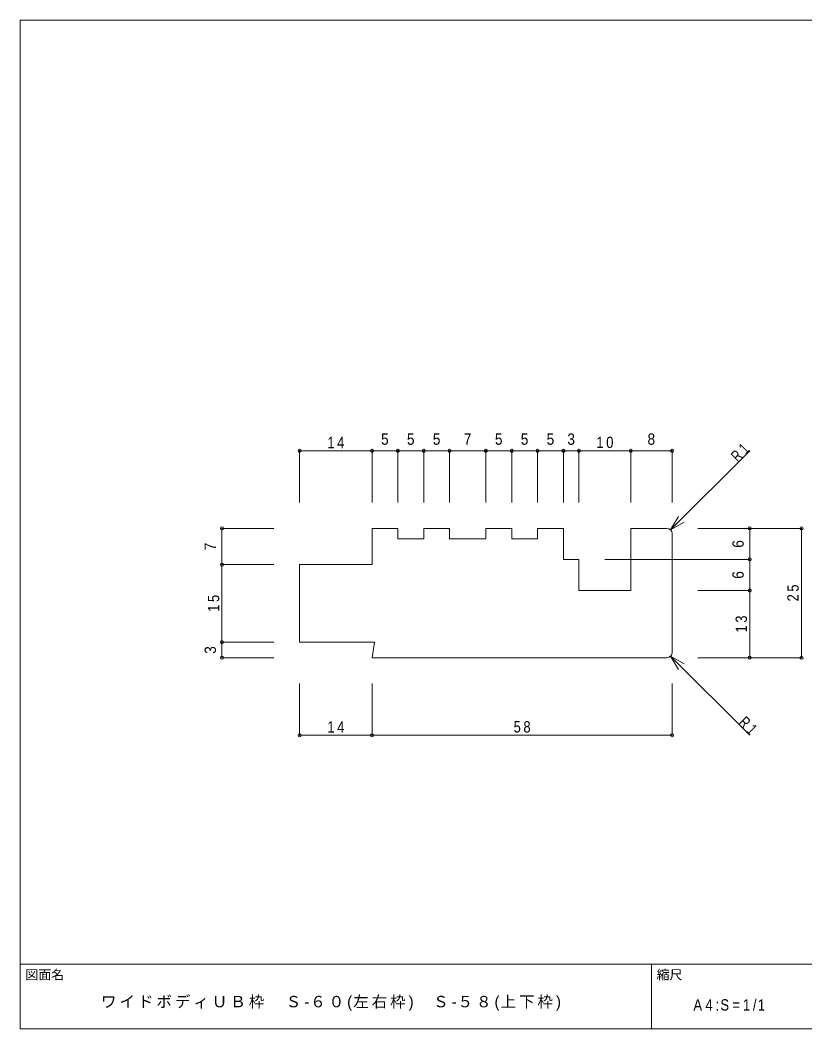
# Model space of a CAD drawing. Units: millimetres on the paper. Extents: x -141 to 141, y -98 to 98.
# Drawn here: x -141 to 10.7, y -97.5 to 97.5 of the extents above; entities that cross this region are included whole.
import ezdxf
from ezdxf.enums import TextEntityAlignment as Align

# ---------------------------------------------------------------- set-up
doc = ezdxf.new("R2010")
doc.units = ezdxf.units.MM
doc.header["$PDMODE"] = 32
doc.header["$PDSIZE"] = 0.6
for name, color, linetype, lineweight in [('0-0_ＫＢ製品', 2, 'Continuous', 9), ('0-3_寸法', 4, 'Continuous', 9), ('0-4_引出線字', 4, 'Continuous', 9), ('F-0_図面枠', 5, 'Continuous', 9), ('F-5_F-5ﾚｲﾔ', 7, 'Continuous', 9)]:
    doc.layers.add(name, color=color, linetype=linetype, lineweight=lineweight)
doc.styles.add('HGｺﾞｼｯｸM', font='')
doc.styles.get('HGｺﾞｼｯｸM').set_extended_font_data('HGｺﾞｼｯｸM')

msp = doc.modelspace()

# ---------------------------------------------------------------- linework, layer by layer
at = {"layer": '0-0_ＫＢ製品'}
for p, q in [((-68, -2.75), (-68, -0.75)), ((-58, -0.75), (-63, -0.75)), ((-63, -0.75), (-63, -2.75)), ((-58, -2.75), (-58, -0.75)), ((-46, -0.75), (-51, -0.75)), ((-46, -2.75), (-46, -0.75)), ((-16, -0.75), (-23, -0.75)), ((-15, -24.75), (-15, -1.75)), ((-63, -2.75), (-68, -2.75)), ((-87, -22.75), (-87, -7.75)), ((-87, -22.75), (-72.5, -22.75)), ((-73, -25.75), (-72.5, -22.75)), ((-16, -25.75), (-73, -25.75))]:
    msp.add_line(p, q, dxfattribs=at)
for points in [[(-68, -0.75), (-73, -0.75), (-73, -7.75), (-87, -7.75)], [(-51, -0.75), (-51, -2.75), (-58, -2.75)], [(-41, -0.75), (-41, -2.75), (-46, -2.75)], [(-23, -0.75), (-23, -12.75), (-33, -12.75), (-33, -6.75), (-36, -6.75), (-36, -0.75), (-41, -0.75)]]:
    msp.add_lwpolyline(points, dxfattribs=at)
for centre, start, end in [((-16, -1.75), 0, 90), ((-16, -24.75), 270, 0)]:
    msp.add_arc(centre, 1, start, end, dxfattribs=at)
at = {"layer": '0-3_寸法'}
for p, q in [((-73, 14.25), (-87, 14.25)), ((-87, 14.25), (-87, 4.25)), ((-68, 14.25), (-73, 14.25)), ((-73, 14.25), (-73, 4.25)), ((-63, 14.25), (-68, 14.25)), ((-68, 14.25), (-68, 4.25)), ((-58, 14.25), (-63, 14.25)), ((-63, 14.25), (-63, 4.25)), ((-51, 14.25), (-58, 14.25)), ((-58, 14.25), (-58, 4.25)), ((-46, 14.25), (-51, 14.25)), ((-51, 14.25), (-51, 4.25)), ((-41, 14.25), (-46, 14.25)), ((-46, 14.25), (-46, 4.25)), ((-36, 14.25), (-41, 14.25)), ((-41, 14.25), (-41, 4.25)), ((-33, 14.25), (-36, 14.25)), ((-36, 14.25), (-36, 4.25)), ((-23, 14.25), (-33, 14.25)), ((-33, 14.25), (-33, 4.25)), ((-15, 14.25), (-23, 14.25)), ((-23, 14.25), (-23, 4.25)), ((-15, 14.25), (-15, 4.25)), ((-102, -7.75), (-102, -0.75)), ((-102, -0.75), (-92, -0.75)), ((0, -0.75), (-10, -0.75)), ((0, -0.75), (0, -6.75)), ((10, -0.75), (0, -0.75)), ((10, -0.75), (10, -25.75)), ((-102, -22.75), (-102, -7.75)), ((-102, -7.75), (-92, -7.75)), ((0, -6.75), (-28, -6.75)), ((0, -6.75), (0, -12.75)), ((0, -12.75), (-10, -12.75)), ((0, -12.75), (0, -25.75)), ((-102, -25.75), (-102, -22.75)), ((-102, -22.75), (-92, -22.75)), ((-102, -25.75), (-92, -25.75)), ((0, -25.75), (-10, -25.75)), ((10, -25.75), (0, -25.75)), ((-87, -40.75), (-87, -30.75)), ((-73, -40.75), (-73, -30.75)), ((-15, -40.75), (-15, -30.75)), ((-73, -40.75), (-87, -40.75)), ((-15, -40.75), (-73, -40.75))]:
    msp.add_line(p, q, dxfattribs=at)
for p in [(-87, 14.25), (-73, 14.25), (-68, 14.25), (-63, 14.25), (-58, 14.25), (-51, 14.25), (-46, 14.25), (-41, 14.25), (-36, 14.25), (-33, 14.25), (-23, 14.25), (-15, 14.25), (-102, -0.75), (0, -0.75), (10, -0.75), (-102, -7.75), (0, -6.75), (0, -12.75), (-102, -22.75), (-102, -25.75), (0, -25.75), (10, -25.75), (-87, -40.75), (-73, -40.75), (-15, -40.75)]:
    msp.add_point(p, dxfattribs=at)
at = {"layer": '0-4_引出線字'}
for p, q in [((-15.293, -1.043), (0, 14.25)), ((-15.293, -1.043), (-13.793, 1.555)), ((-15.293, -1.043), (-12.695, 0.457)), ((-15.293, -25.457), (-12.695, -26.957)), ((-15.293, -25.457), (0, -40.75)), ((-15.293, -25.457), (-13.793, -28.055))]:
    msp.add_line(p, q, dxfattribs=at)
at = {"layer": 'F-0_図面枠'}
for p, q in [((-141, 97.5), (141, 97.5)), ((-141, -97.5), (-141, 97.5)), ((-141, -85), (141, -85)), ((-19, -97.5), (-19, -85)), ((141, -97.5), (-141, -97.5))]:
    msp.add_line(p, q, dxfattribs=at)

# ---------------------------------------------------------------- texts
at = {"layer": '0-3_寸法', "color": 7, "style": 'HGｺﾞｼｯｸM', "width": 0.9}
for s, p in [('5', (-71.25, 14.75)), ('5', (-66.25, 14.75)), ('5', (-61.25, 14.75)), ('7', (-55.25, 14.75)), ('5', (-49.25, 14.75)), ('5', (-44.25, 14.75)), ('5', (-39.25, 14.75)), ('3', (-35.25, 14.75)), ('8', (-19.75, 14.75))]:
    msp.add_text(s, height=2.199, dxfattribs=at).set_placement(p, align=Align.BOTTOM_LEFT)
for s, p in [('7', (-102.5, -5)), ('6', (-0.5, -4.5)), ('6', (-0.5, -10.5)), ('3', (-102.5, -25))]:
    msp.add_text(s, height=2.199, rotation=90, dxfattribs=at).set_placement(p, align=Align.BOTTOM_LEFT)
at = {"layer": '0-3_寸法', "color": 7, "char_height": 2.199, "attachment_point": 7, "style": 'HGｺﾞｼｯｸM'}
for s, insert in [('\\T1.36;\\W0.85;14', (-81.625, 14.75)), ('\\T1.36;\\W0.85;10', (-29.625, 14.75)), ('\\T1.36;\\W0.85;14', (-81.625, -40.25)), ('\\T1.36;\\W0.85;58', (-45.625, -40.25))]:
    msp.add_mtext(s, dxfattribs=dict(at, insert=insert))
at = {"layer": '0-3_寸法', "color": 7, "char_height": 2.199, "attachment_point": 7, "rotation": 90, "style": 'HGｺﾞｼｯｸM'}
for s, insert in [('\\T1.36;\\W0.85;25', (9.5, -14.875)), ('\\T1.36;\\W0.85;15', (-102.5, -16.875)), ('\\T1.36;\\W0.85;13', (-0.5, -20.875))]:
    msp.add_mtext(s, dxfattribs=dict(at, insert=insert))
at = {"layer": '0-4_引出線字', "color": 7, "char_height": 2.199, "attachment_point": 7, "style": 'HGｺﾞｼｯｸM'}
for insert, rotation in [((-2.298, 11.952), 45), ((-2.298, -38.452), 315)]:
    msp.add_mtext('\\T1.36;\\W0.75;R1', dxfattribs=dict(at, insert=insert, rotation=rotation))
at = {"layer": 'F-0_図面枠', "color": 7, "style": 'HGｺﾞｼｯｸM'}
msp.add_text('図面名', height=1.833, dxfattribs=at).set_placement((-140, -88.5), align=Align.BOTTOM_LEFT)
at = {"layer": 'F-5_F-5ﾚｲﾔ', "style": 'HGｺﾞｼｯｸM'}
msp.add_text('縮尺', height=1.833, dxfattribs=at).set_placement((-18, -88.5), align=Align.BOTTOM_LEFT)
at = {"layer": 'F-5_F-5ﾚｲﾔ', "char_height": 2.199, "attachment_point": 7, "style": 'HGｺﾞｼｯｸM'}
for s, insert in [('\\T1.19;ワイドボディＵＢ枠\u3000Ｓ-６０(左右枠)\u3000Ｓ-５８(上下枠)', (-125.375, -94)), ('\\T1.39;\\W0.85;A4:S=1/1', (-10.875, -94))]:
    msp.add_mtext(s, dxfattribs=dict(at, insert=insert))

doc.saveas('drawing.dxf')
